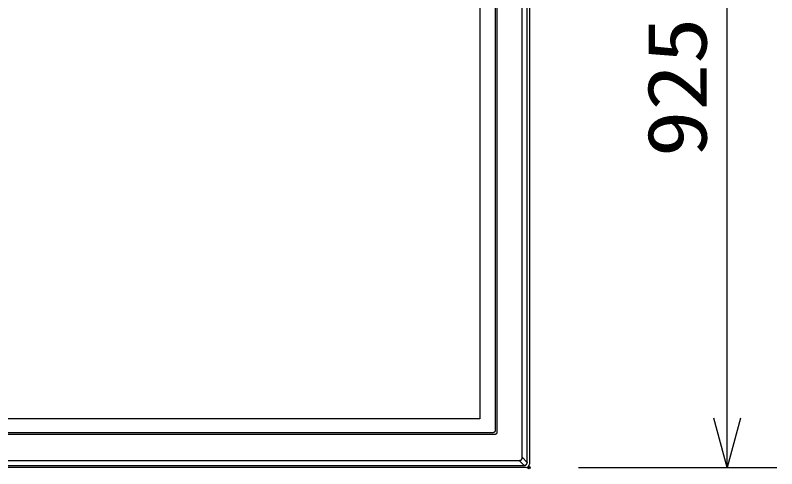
# Model space of a CAD drawing. Units: millimetres, scale not verified. Extents: x -63 to 63, y -57 to 57.
# Drawn here: x -10.59 to 20.15, y -0.17 to 18.14 of the extents above; entities that cross this region are included whole.
import ezdxf
from ezdxf.enums import TextEntityAlignment as Align

# ---------------------------------------------------------------- set-up
doc = ezdxf.new("R2010")
doc.units = ezdxf.units.MM
doc.header["$LTSCALE"] = 0.190236
doc.header["$PDMODE"] = 32
doc.header["$PDSIZE"] = 0.0951
doc.layers.add('0-1_GAIKEI', color=1, linetype='Continuous')
doc.layers.add('0-2_MOJI1', color=2, linetype='Continuous')
doc.styles.add('ＭＳ ゴシック', font='')
doc.styles.get('ＭＳ ゴシック').set_extended_font_data('MS Gothic')

# ---------------------------------------------------------------- blocks, each defined once
blk = doc.blocks.new('_OPEN30')
at = {"layer": '0-2_MOJI1', "color": 7}
blk.add_line((0, 0), (-1, 0), dxfattribs=at)
blk.add_lwpolyline([(-1, 0.26795), (0, 0), (-1, -0.26795)], dxfattribs=at)

msp = doc.modelspace()

# ---------------------------------------------------------------- linework, layer by layer
at = {"layer": '0-1_GAIKEI'}
for p, q in [((10.0784, 0.0872), (10.0784, 30.5061)), ((9.8739, 0.2743), (9.8739, 30.3189)), ((8.783, 29.2133), (8.783, 1.3799)), ((8.8535, 29.2878), (8.8535, 1.3054)), ((8.1664, 28.7466), (8.1664, 1.8466)), ((8.1664, 1.8466), (-39.6337, 1.8466)), ((8.683, 1.2799), (-40.1504, 1.2799)), ((8.7575, 1.2095), (-40.2249, 1.2095)), ((-41.236, 0.1691), (9.7686, 0.1691)), ((9.9558, -0.0355), (9.7512, 0.1691)), ((9.8739, 0.2917), (10.0784, 0.0872)), ((-41.4231, -0.0355), (9.9558, -0.0355))]:
    msp.add_line(p, q, dxfattribs=at)
at = {"layer": '0-1_GAIKEI', "color": 7}
for p, q in [((10.1664, 30.5833), (10.1664, 0.0099)), ((10.033, -0.1234), (-41.5004, -0.1234))]:
    msp.add_line(p, q, dxfattribs=at)
at = {"layer": '0-1_GAIKEI', "color": 3}
for p, q in [((18.1504, 1.8766), (18.1504, 28.71)), ((12.1503, -0.1234), (20.1504, -0.1234))]:
    msp.add_line(p, q, dxfattribs=at)
at = {"layer": '0-1_GAIKEI'}
for points in [[(8.6959, 1.2808), (8.695, 1.2807), (8.6941, 1.2806), (8.6932, 1.2805), (8.6922, 1.2804), (8.6913, 1.2803), (8.6904, 1.2802), (8.6895, 1.2801), (8.6886, 1.2801), (8.6876, 1.28), (8.6867, 1.28), (8.6858, 1.28), (8.6849, 1.2799), (8.6839, 1.2799), (8.683, 1.2799)], [(8.73, 1.2918), (8.7292, 1.2913), (8.7284, 1.2909), (8.7276, 1.2905), (8.7267, 1.2901), (8.7259, 1.2897), (8.7251, 1.2893), (8.7242, 1.2889), (8.7234, 1.2885), (8.7225, 1.2882), (8.7217, 1.2878), (8.7208, 1.2875), (8.72, 1.2871), (8.7191, 1.2868), (8.7183, 1.2864), (8.7174, 1.2861), (8.7165, 1.2858), (8.7156, 1.2855), (8.7148, 1.2852), (8.7139, 1.2849), (8.713, 1.2846), (8.7121, 1.2843), (8.7113, 1.2841), (8.7104, 1.2838), (8.7095, 1.2836), (8.7086, 1.2833), (8.7077, 1.2831), (8.7068, 1.2829), (8.7059, 1.2826), (8.705, 1.2824), (8.7041, 1.2822), (8.7032, 1.282), (8.7023, 1.2818), (8.7014, 1.2817), (8.7005, 1.2815), (8.6996, 1.2813), (8.6987, 1.2812), (8.6977, 1.281), (8.6968, 1.2809), (8.6959, 1.2808)], [(8.7581, 1.3139), (8.7575, 1.3133), (8.7569, 1.3126), (8.7563, 1.3119), (8.7557, 1.3112), (8.755, 1.3105), (8.7544, 1.3099), (8.7537, 1.3092), (8.7531, 1.3086), (8.7524, 1.3079), (8.7517, 1.3073), (8.7511, 1.3067), (8.7504, 1.306), (8.7497, 1.3054), (8.749, 1.3048), (8.7483, 1.3042), (8.7476, 1.3036), (8.7469, 1.303), (8.7462, 1.3024), (8.7455, 1.3019), (8.7447, 1.3013), (8.744, 1.3007), (8.7433, 1.3002), (8.7425, 1.2996), (8.7418, 1.2991), (8.741, 1.2985), (8.7403, 1.298), (8.7395, 1.2975), (8.7387, 1.297), (8.738, 1.2964), (8.7372, 1.2959), (8.7364, 1.2954), (8.7356, 1.295), (8.7349, 1.2945), (8.7341, 1.294), (8.7333, 1.2935), (8.7325, 1.2931), (8.7317, 1.2926), (8.7308, 1.2922), (8.73, 1.2918)], [(8.7765, 1.3447), (8.7762, 1.3438), (8.7759, 1.343), (8.7755, 1.3421), (8.7752, 1.3413), (8.7748, 1.3404), (8.7744, 1.3396), (8.774, 1.3387), (8.7737, 1.3379), (8.7733, 1.3371), (8.7729, 1.3362), (8.7725, 1.3354), (8.772, 1.3346), (8.7716, 1.3337), (8.7712, 1.3329), (8.7708, 1.3321), (8.7703, 1.3313), (8.7699, 1.3305), (8.7694, 1.3297), (8.7689, 1.3289), (8.7685, 1.3281), (8.768, 1.3273), (8.7675, 1.3265), (8.767, 1.3258), (8.7665, 1.325), (8.766, 1.3242), (8.7655, 1.3234), (8.765, 1.3227), (8.7644, 1.3219), (8.7639, 1.3212), (8.7634, 1.3204), (8.7628, 1.3197), (8.7622, 1.3189), (8.7617, 1.3182), (8.7611, 1.3175), (8.7605, 1.3168), (8.7599, 1.3161), (8.7594, 1.3153), (8.7588, 1.3146), (8.7581, 1.3139)], [(8.783, 1.3799), (8.783, 1.379), (8.783, 1.3781), (8.783, 1.3772), (8.783, 1.3762), (8.7829, 1.3753), (8.7829, 1.3744), (8.7828, 1.3735), (8.7827, 1.3725), (8.7827, 1.3716), (8.7826, 1.3707), (8.7825, 1.3698), (8.7824, 1.3689), (8.7823, 1.368), (8.7822, 1.367), (8.782, 1.3661), (8.7819, 1.3652), (8.7818, 1.3643), (8.7816, 1.3634), (8.7814, 1.3625), (8.7813, 1.3616), (8.7811, 1.3607), (8.7809, 1.3598), (8.7807, 1.3589), (8.7805, 1.358), (8.7803, 1.3571), (8.7801, 1.3562), (8.7799, 1.3553), (8.7796, 1.3544), (8.7794, 1.3535), (8.7791, 1.3526), (8.7789, 1.3517), (8.7786, 1.3508), (8.7783, 1.3499), (8.7781, 1.3491), (8.7778, 1.3482), (8.7775, 1.3473), (8.7772, 1.3464), (8.7768, 1.3456), (8.7765, 1.3447)], [(8.827, 1.2386), (8.8263, 1.238), (8.8257, 1.2373), (8.825, 1.2366), (8.8243, 1.236), (8.8236, 1.2353), (8.8229, 1.2347), (8.8222, 1.234), (8.8215, 1.2334), (8.8208, 1.2328), (8.8201, 1.2322), (8.8194, 1.2316), (8.8187, 1.231), (8.8179, 1.2304), (8.8172, 1.2298), (8.8164, 1.2292), (8.8157, 1.2286), (8.8149, 1.2281), (8.8142, 1.2275), (8.8134, 1.227), (8.8126, 1.2264), (8.8118, 1.2259), (8.811, 1.2254), (8.8103, 1.2249), (8.8095, 1.2244), (8.8087, 1.2239), (8.8078, 1.2234), (8.807, 1.2229), (8.8062, 1.2224), (8.8054, 1.2219), (8.8046, 1.2215), (8.8037, 1.221), (8.8029, 1.2206), (8.8021, 1.2202), (8.8012, 1.2197), (8.8004, 1.2193), (8.7995, 1.2189), (8.7987, 1.2185), (8.7978, 1.2181), (8.797, 1.2177)], [(8.8467, 1.2695), (8.8463, 1.2686), (8.846, 1.2677), (8.8456, 1.2668), (8.8452, 1.266), (8.8448, 1.2651), (8.8445, 1.2643), (8.8441, 1.2634), (8.8436, 1.2626), (8.8432, 1.2617), (8.8428, 1.2609), (8.8424, 1.26), (8.8419, 1.2592), (8.8415, 1.2584), (8.841, 1.2575), (8.8405, 1.2567), (8.8401, 1.2559), (8.8396, 1.2551), (8.8391, 1.2543), (8.8386, 1.2535), (8.8381, 1.2527), (8.8376, 1.2519), (8.837, 1.2511), (8.8365, 1.2503), (8.836, 1.2496), (8.8354, 1.2488), (8.8349, 1.248), (8.8343, 1.2473), (8.8337, 1.2465), (8.8332, 1.2458), (8.8326, 1.245), (8.832, 1.2443), (8.8314, 1.2436), (8.8308, 1.2428), (8.8302, 1.2421), (8.8295, 1.2414), (8.8289, 1.2407), (8.8283, 1.24), (8.8276, 1.2393), (8.827, 1.2386)], [(8.8535, 1.3054), (8.8535, 1.3045), (8.8535, 1.3035), (8.8535, 1.3026), (8.8534, 1.3017), (8.8534, 1.3007), (8.8533, 1.2998), (8.8533, 1.2988), (8.8532, 1.2979), (8.8531, 1.2969), (8.8531, 1.296), (8.853, 1.2951), (8.8529, 1.2941), (8.8527, 1.2932), (8.8526, 1.2923), (8.8525, 1.2913), (8.8524, 1.2904), (8.8522, 1.2895), (8.8521, 1.2885), (8.8519, 1.2876), (8.8517, 1.2867), (8.8515, 1.2857), (8.8513, 1.2848), (8.8511, 1.2839), (8.8509, 1.283), (8.8507, 1.2821), (8.8505, 1.2811), (8.8502, 1.2802), (8.85, 1.2793), (8.8497, 1.2784), (8.8495, 1.2775), (8.8492, 1.2766), (8.8489, 1.2757), (8.8486, 1.2748), (8.8483, 1.2739), (8.848, 1.273), (8.8477, 1.2721), (8.8474, 1.2712), (8.847, 1.2703), (8.8467, 1.2695)], [(8.7613, 1.2095), (8.7604, 1.2095), (8.7594, 1.2095), (8.7585, 1.2095), (8.7575, 1.2095)], [(8.797, 1.2177), (8.7961, 1.2173), (8.7952, 1.217), (8.7944, 1.2166), (8.7935, 1.2163), (8.7926, 1.2159), (8.7917, 1.2156), (8.7908, 1.2153), (8.7899, 1.2149), (8.7891, 1.2146), (8.7882, 1.2143), (8.7873, 1.214), (8.7864, 1.2138), (8.7855, 1.2135), (8.7845, 1.2132), (8.7836, 1.213), (8.7827, 1.2127), (8.7818, 1.2125), (8.7809, 1.2123), (8.78, 1.212), (8.7791, 1.2118), (8.7781, 1.2116), (8.7772, 1.2114), (8.7763, 1.2113), (8.7754, 1.2111), (8.7744, 1.2109), (8.7735, 1.2108), (8.7726, 1.2106), (8.7716, 1.2105), (8.7707, 1.2103), (8.7698, 1.2102), (8.7688, 1.2101), (8.7679, 1.21), (8.7669, 1.2099), (8.766, 1.2098), (8.7651, 1.2097), (8.7641, 1.2097), (8.7632, 1.2096), (8.7622, 1.2096), (8.7613, 1.2095)], [(9.7686, 0.1691), (9.7694, 0.1691), (9.7702, 0.1691), (9.771, 0.1691), (9.7718, 0.1691), (9.7726, 0.1692), (9.7734, 0.1692), (9.7742, 0.1692), (9.775, 0.1693), (9.7757, 0.1693), (9.7765, 0.1694), (9.7773, 0.1694), (9.7781, 0.1695), (9.7789, 0.1696), (9.7797, 0.1696), (9.7805, 0.1697), (9.7813, 0.1698), (9.782, 0.1699), (9.7828, 0.17), (9.7836, 0.1701), (9.7844, 0.1702), (9.7852, 0.1703), (9.7859, 0.1704), (9.7867, 0.1706), (9.7875, 0.1707), (9.7883, 0.1708), (9.7891, 0.171), (9.7898, 0.1711), (9.7906, 0.1713), (9.7914, 0.1714), (9.7922, 0.1716), (9.7929, 0.1718), (9.7937, 0.172), (9.7945, 0.1721), (9.7952, 0.1723), (9.796, 0.1725), (9.7968, 0.1727), (9.7975, 0.1729), (9.7983, 0.1731), (9.799, 0.1733)], [(9.799, 0.1733), (9.7998, 0.1736), (9.8006, 0.1738), (9.8013, 0.174), (9.8021, 0.1743), (9.8028, 0.1745), (9.8036, 0.1748), (9.8043, 0.175), (9.8051, 0.1753), (9.8058, 0.1755), (9.8065, 0.1758), (9.8073, 0.1761), (9.808, 0.1764), (9.8088, 0.1767), (9.8095, 0.1769), (9.8102, 0.1772), (9.811, 0.1776), (9.8117, 0.1779), (9.8124, 0.1782), (9.8131, 0.1785), (9.8138, 0.1788), (9.8146, 0.1792), (9.8153, 0.1795), (9.816, 0.1798), (9.8167, 0.1802), (9.8174, 0.1805), (9.8181, 0.1809), (9.8188, 0.1813), (9.8195, 0.1816), (9.8202, 0.182), (9.8209, 0.1824), (9.8216, 0.1828), (9.8223, 0.1832), (9.8229, 0.1836), (9.8236, 0.184), (9.8243, 0.1844), (9.825, 0.1848), (9.8257, 0.1852), (9.8263, 0.1856), (9.827, 0.186)], [(9.827, 0.186), (9.8276, 0.1865), (9.8283, 0.1869), (9.829, 0.1873), (9.8296, 0.1878), (9.8303, 0.1882), (9.8309, 0.1887), (9.8315, 0.1892), (9.8322, 0.1896), (9.8328, 0.1901), (9.8334, 0.1906), (9.8341, 0.1911), (9.8347, 0.1916), (9.8353, 0.192), (9.8359, 0.1925), (9.8365, 0.193), (9.8371, 0.1935), (9.8377, 0.1941), (9.8383, 0.1946), (9.8389, 0.1951), (9.8395, 0.1956), (9.8401, 0.1961), (9.8407, 0.1967), (9.8413, 0.1972), (9.8418, 0.1978), (9.8424, 0.1983), (9.843, 0.1989), (9.8435, 0.1994), (9.8441, 0.2), (9.8446, 0.2005), (9.8452, 0.2011), (9.8457, 0.2017), (9.8463, 0.2023), (9.8468, 0.2028), (9.8473, 0.2034), (9.8479, 0.204), (9.8484, 0.2046), (9.8489, 0.2052), (9.8494, 0.2058), (9.8499, 0.2064)], [(9.8499, 0.2064), (9.8504, 0.207), (9.8509, 0.2076), (9.8514, 0.2083), (9.8519, 0.2089), (9.8524, 0.2095), (9.8528, 0.2101), (9.8533, 0.2108), (9.8538, 0.2114), (9.8542, 0.2121), (9.8547, 0.2127), (9.8552, 0.2133), (9.8556, 0.214), (9.856, 0.2146), (9.8565, 0.2153), (9.8569, 0.216), (9.8573, 0.2166), (9.8578, 0.2173), (9.8582, 0.218), (9.8586, 0.2186), (9.859, 0.2193), (9.8594, 0.22), (9.8598, 0.2207), (9.8602, 0.2214), (9.8606, 0.2221), (9.861, 0.2228), (9.8613, 0.2234), (9.8617, 0.2241), (9.8621, 0.2248), (9.8624, 0.2256), (9.8628, 0.2263), (9.8631, 0.227), (9.8635, 0.2277), (9.8638, 0.2284), (9.8641, 0.2291), (9.8645, 0.2298), (9.8648, 0.2305), (9.8651, 0.2313), (9.8654, 0.232), (9.8657, 0.2327)], [(9.8657, 0.2327), (9.866, 0.2335), (9.8663, 0.2342), (9.8666, 0.2349), (9.8669, 0.2357), (9.8671, 0.2364), (9.8674, 0.2371), (9.8677, 0.2379), (9.8679, 0.2386), (9.8682, 0.2394), (9.8684, 0.2401), (9.8687, 0.2409), (9.8689, 0.2416), (9.8692, 0.2424), (9.8694, 0.2431), (9.8696, 0.2439), (9.8698, 0.2447), (9.87, 0.2454), (9.8702, 0.2462), (9.8704, 0.247), (9.8706, 0.2477), (9.8708, 0.2485), (9.871, 0.2493), (9.8712, 0.25), (9.8713, 0.2508), (9.8715, 0.2516), (9.8717, 0.2523), (9.8718, 0.2531), (9.872, 0.2539), (9.8721, 0.2547), (9.8723, 0.2554), (9.8724, 0.2562), (9.8725, 0.257), (9.8726, 0.2578), (9.8728, 0.2586), (9.8729, 0.2593), (9.873, 0.2601), (9.8731, 0.2609), (9.8732, 0.2617), (9.8732, 0.2625)], [(9.8732, 0.2625), (9.8733, 0.2633), (9.8734, 0.2641), (9.8735, 0.2648), (9.8735, 0.2656), (9.8736, 0.2664), (9.8736, 0.2672), (9.8737, 0.268), (9.8737, 0.2688), (9.8738, 0.2696), (9.8738, 0.2704), (9.8738, 0.2712), (9.8738, 0.2719), (9.8739, 0.2727), (9.8739, 0.2735), (9.8739, 0.2743), (9.8739, 0.2743)], [(10.0169, -0.0183), (10.0179, -0.0177), (10.019, -0.0171), (10.02, -0.0164), (10.0211, -0.0158), (10.0221, -0.0151), (10.0231, -0.0145), (10.0241, -0.0138), (10.0251, -0.0131), (10.0261, -0.0124), (10.0271, -0.0117), (10.0281, -0.011), (10.0291, -0.0103), (10.0301, -0.0095), (10.0311, -0.0088), (10.032, -0.008), (10.033, -0.0073), (10.0339, -0.0065), (10.0348, -0.0057), (10.0358, -0.0049), (10.0367, -0.0041), (10.0376, -0.0033), (10.0385, -0.0025), (10.0394, -0.0016), (10.0403, -0.0008), (10.0412, 0.0001), (10.042, 0.0009), (10.0429, 0.0018), (10.0437, 0.0027), (10.0446, 0.0035), (10.0454, 0.0044), (10.0462, 0.0053), (10.0471, 0.0063), (10.0479, 0.0072), (10.0487, 0.0081), (10.0494, 0.009), (10.0502, 0.01), (10.051, 0.0109), (10.0517, 0.0119), (10.0525, 0.0129)], [(10.0525, 0.0129), (10.0532, 0.0138), (10.0539, 0.0148), (10.0547, 0.0158), (10.0554, 0.0168), (10.0561, 0.0178), (10.0567, 0.0188), (10.0574, 0.0198), (10.0581, 0.0209), (10.0587, 0.0219), (10.0594, 0.0229), (10.06, 0.024), (10.0606, 0.025), (10.0612, 0.0261), (10.0618, 0.0272), (10.0624, 0.0282), (10.063, 0.0293), (10.0636, 0.0304), (10.0641, 0.0315), (10.0647, 0.0326), (10.0652, 0.0337), (10.0657, 0.0348), (10.0662, 0.0359), (10.0667, 0.037), (10.0672, 0.0381), (10.0677, 0.0392), (10.0682, 0.0404), (10.0686, 0.0415), (10.0691, 0.0426), (10.0695, 0.0438), (10.0699, 0.0449), (10.0703, 0.0461), (10.0707, 0.0472), (10.0711, 0.0484), (10.0715, 0.0496), (10.0718, 0.0507), (10.0722, 0.0519), (10.0725, 0.0531), (10.0728, 0.0542), (10.0732, 0.0554)], [(10.0732, 0.0554), (10.0735, 0.0566), (10.0737, 0.0578), (10.074, 0.059), (10.0743, 0.0602), (10.0745, 0.0614), (10.0748, 0.0626), (10.075, 0.0638), (10.0752, 0.065), (10.0754, 0.0662), (10.0756, 0.0674), (10.0758, 0.0686), (10.076, 0.0698), (10.0762, 0.071)], [(9.972, -0.0332), (9.9732, -0.033), (9.9744, -0.0329), (9.9756, -0.0327), (9.9768, -0.0325), (9.978, -0.0323), (9.9792, -0.0321), (9.9804, -0.0318), (9.9816, -0.0316), (9.9828, -0.0313), (9.984, -0.0311), (9.9852, -0.0308), (9.9863, -0.0305), (9.9875, -0.0302), (9.9887, -0.0299), (9.9899, -0.0296), (9.9911, -0.0292), (9.9922, -0.0289), (9.9934, -0.0285), (9.9946, -0.0281), (9.9957, -0.0278), (9.9969, -0.0274), (9.998, -0.027), (9.9992, -0.0265), (10.0003, -0.0261), (10.0014, -0.0257), (10.0026, -0.0252), (10.0037, -0.0247), (10.0048, -0.0243), (10.006, -0.0238), (10.0071, -0.0233), (10.0082, -0.0228), (10.0093, -0.0222), (10.0104, -0.0217), (10.0115, -0.0212), (10.0126, -0.0206), (10.0136, -0.02), (10.0147, -0.0195), (10.0158, -0.0189), (10.0169, -0.0183)]]:
    msp.add_lwpolyline(points, dxfattribs=at)
at = {"layer": '0-1_GAIKEI', "color": 7}
msp.add_arc((10.033, 0.0099), 0.1333, 270, 0, dxfattribs=at)
at = {"layer": '0-1_GAIKEI'}
for centre, radius, start, end in [((10.6572, -0.0019), 0.5856, 171.24567, 172.84355), ((10.0457, -0.62), 0.5914, 97.16427, 98.74651)]:
    msp.add_arc(centre, radius, start, end, dxfattribs=at)
at = {"layer": '0-2_MOJI1', "color": 7}
msp.add_point((10.1503, -0.1234), dxfattribs=at)

# ---------------------------------------------------------------- block references
at = {"layer": '0-1_GAIKEI', "xscale": 2, "yscale": 2, "rotation": 270}
msp.add_blockref('_OPEN30', (18.1504, -0.1234), dxfattribs=at)

# ---------------------------------------------------------------- texts
at = {"layer": '0-1_GAIKEI', "color": 3, "style": 'ＭＳ ゴシック', "width": 1.15}
msp.add_text('925', height=2.406, rotation=90, dxfattribs=at).set_placement((18.0408, 12.4061), align=Align.BOTTOM_LEFT)

doc.saveas('drawing.dxf')
